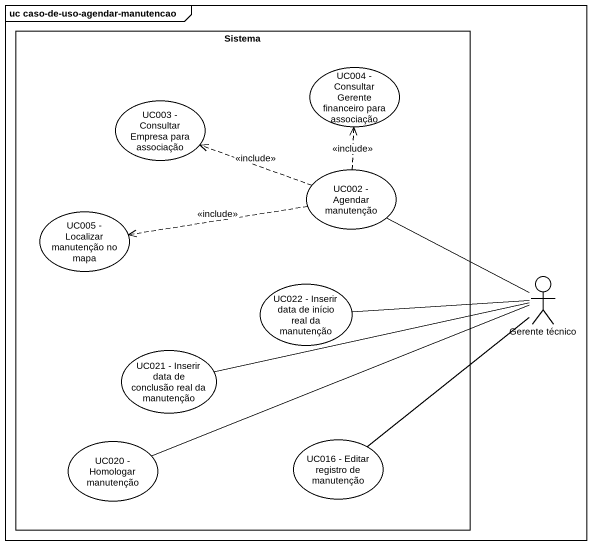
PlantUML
@startuml
mainframe uc caso-de-uso-agendar-manutencao
rectangle Sistema {
  usecase "UC004 - Consultar Gerente financeiro para associação" as UC004_Consultar_Gerente
  usecase "UC003 - Consultar Empresa para associação" as UC003_Consultar_Empresa
  usecase "UC002 - Agendar manutenção" as UC002_Agendar_manutenção
  usecase "UC005 - Localizar manutenção no mapa" as UC005_Localizar_manutenção
  usecase "UC022 - Inserir data de início real da manutenção" as UC022_Inserir_data_de
  usecase "UC021 - Inserir data de conclusão real da manutenção" as UC021_Inserir_data_de
  usecase "UC020 - Homologar manutenção" as UC020_Homologar_manutenção
  usecase "UC016 - Editar registro de manutenção" as UC016_Editar_registro_de
}
actor "Gerente técnico" as Gerente_técnico
UC002_Agendar_manutenção .up.> UC004_Consultar_Gerente : <<include>>
UC002_Agendar_manutenção .left.> UC003_Consultar_Empresa : <<include>>
UC002_Agendar_manutenção .left.> UC005_Localizar_manutenção : <<include>>
Gerente_técnico -up- UC002_Agendar_manutenção
Gerente_técnico -left- UC022_Inserir_data_de
Gerente_técnico -left- UC021_Inserir_data_de
Gerente_técnico -left- UC020_Homologar_manutenção
Gerente_técnico -- UC016_Editar_registro_de
@enduml
